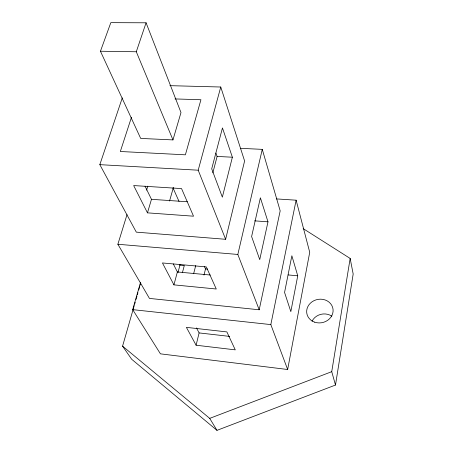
<?xml version="1.0" encoding="UTF-8"?>
<svg xmlns="http://www.w3.org/2000/svg" width="453" height="453" viewBox="0 0 453 453"><rect width="100%" height="100%" fill="white"/><g stroke="black" fill="none" stroke-linecap="round" stroke-linejoin="round"><path stroke-width="0.68" d="M134.241 305.577L122.57 346.154L131.704 359.286L216.981 430.35L335.492 385.044L353.176 274.02L350.158 258.437L303.153 228.601M335.492 385.044L331.738 371.675L350.158 258.437M140.492 282.547L132.695 309.637L160.441 353.844L287.649 369.506L309.722 252.293L296.12 200.186L276.409 198.912M297.746 275.803L290.832 311.624L284.563 292.445L291.862 255.764L297.746 275.803L288.125 274.931M287.649 369.506L270.826 324.597L296.12 200.186M127.021 214.631L117.871 244.258L149.45 298.414L259.201 309.784L280.18 210.86L262.27 149.36L240.43 148.318M267.989 221.823L259.733 259.637L251.613 236.54L260.39 197.797L267.989 221.823L254.614 220.849M259.201 309.784L237.831 254.456L262.27 149.36M122.304 97.871L99.824 164.654L136.313 232.14L225.622 239.292L244.603 160.974L220.758 87.016L169.892 85.662M196.098 345.22L186.393 327.36L226.879 331.913L235.277 349.863L196.098 345.22L199.105 332.915L196.477 327.904M232.378 157.214L222.349 197.151L211.71 168.839L222.457 127.927L232.378 157.214L217.112 156.432L215.917 153.12M203.98 275.067L205.515 268.935L204.377 266.432M193.618 273.742L195.724 265.543M212.825 172.859L217.112 156.432M182.491 272.361L184.297 265.526L179.603 265.101M173.924 284.863L162.44 262.955L206.325 266.919L216.268 289.008L173.924 284.863L177.372 271.959L173.306 263.923M177.944 272.655L180.113 264.512M225.622 239.292L198.199 170.198L220.758 87.016M169.541 201.041L173.386 187.502M134.626 304.223L135.209 302.191M135.991 299.49L136.959 296.103M137.35 294.756L137.933 292.723M138.709 290.016L139.683 286.636M140.073 285.282L140.657 283.255M172.961 139.909L180.99 112.548L146.076 22.797L110.826 22.65L100.447 51.234L140.685 138.425L172.961 139.909L136.296 51.761L146.076 22.797M147.468 212.848L133.663 185.566L181.545 188.59L193.527 216.2L147.468 212.848L151.472 199.32L145.022 186.138M146.596 190.158L147.803 186.143M131.489 117.242L120.322 151.495L185.385 154.818L200.939 99.739L175 98.924M122.57 346.154L209.716 418.374L331.738 371.675M100.447 51.234L136.296 51.761M99.824 164.654L198.199 170.198M151.472 199.32L187.349 201.755M117.871 244.258L237.831 254.456M205.515 268.935L207.621 269.127M177.372 271.959L210.317 275.028M132.695 309.637L270.826 324.597M199.105 332.915L229.699 336.403M209.716 418.374L216.981 430.35M173.001 187.921L179.037 201.426M312.066 321.205A12.922 11.608 -10.5 0 1 331.828 316.177M314.592 322.145A13.29 11.823 -11.3 0 0 333.029 309.189A13.29 11.823 -11.3 0 0 312.021 301.823A13.29 11.823 -11.3 0 0 314.592 322.145"/></g></svg>
